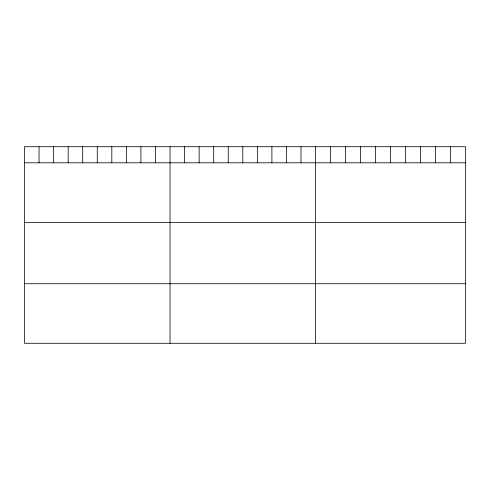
<?xml version="1.0" encoding="UTF-8"?>
<svg xmlns="http://www.w3.org/2000/svg" width="490" height="490" viewBox="0 0 490 490"><rect width="100%" height="100%" fill="white"/><g stroke="black" fill="none" stroke-linecap="round" stroke-linejoin="round"><path stroke-width="0.73" d="M465.5 162.803L465.5 343.282L24.5 343.282L24.5 146.718L465.5 146.718L465.5 162.803L24.5 162.803M24.5 222.362L465.5 222.362M24.5 283.722L465.5 283.722M450.506 146.718L450.506 162.803M435.512 146.718L435.512 162.803M420.518 146.718L420.518 162.803M405.524 146.718L405.524 162.803M390.53 146.718L390.53 162.803M375.536 146.718L375.536 162.803M360.542 146.718L360.542 162.803M345.548 146.718L345.548 162.803M330.554 146.718L330.554 162.803M315.56 146.718L315.56 343.282M301.007 146.718L301.007 162.803M286.454 146.718L286.454 162.803M271.901 146.718L271.901 162.803M257.348 146.718L257.348 162.803M242.795 146.718L242.795 162.803M228.242 146.718L228.242 162.803M213.689 146.718L213.689 162.803M199.136 146.718L199.136 162.803M184.583 146.718L184.583 162.803M170.03 146.718L170.03 343.282M155.477 146.718L155.477 162.803M140.924 146.718L140.924 162.803M126.371 146.718L126.371 162.803M111.818 146.718L111.818 162.803M97.265 146.718L97.265 162.803M82.712 146.718L82.712 162.803M68.159 146.718L68.159 162.803M53.606 146.718L53.606 162.803M39.053 146.718L39.053 162.803"/></g></svg>
